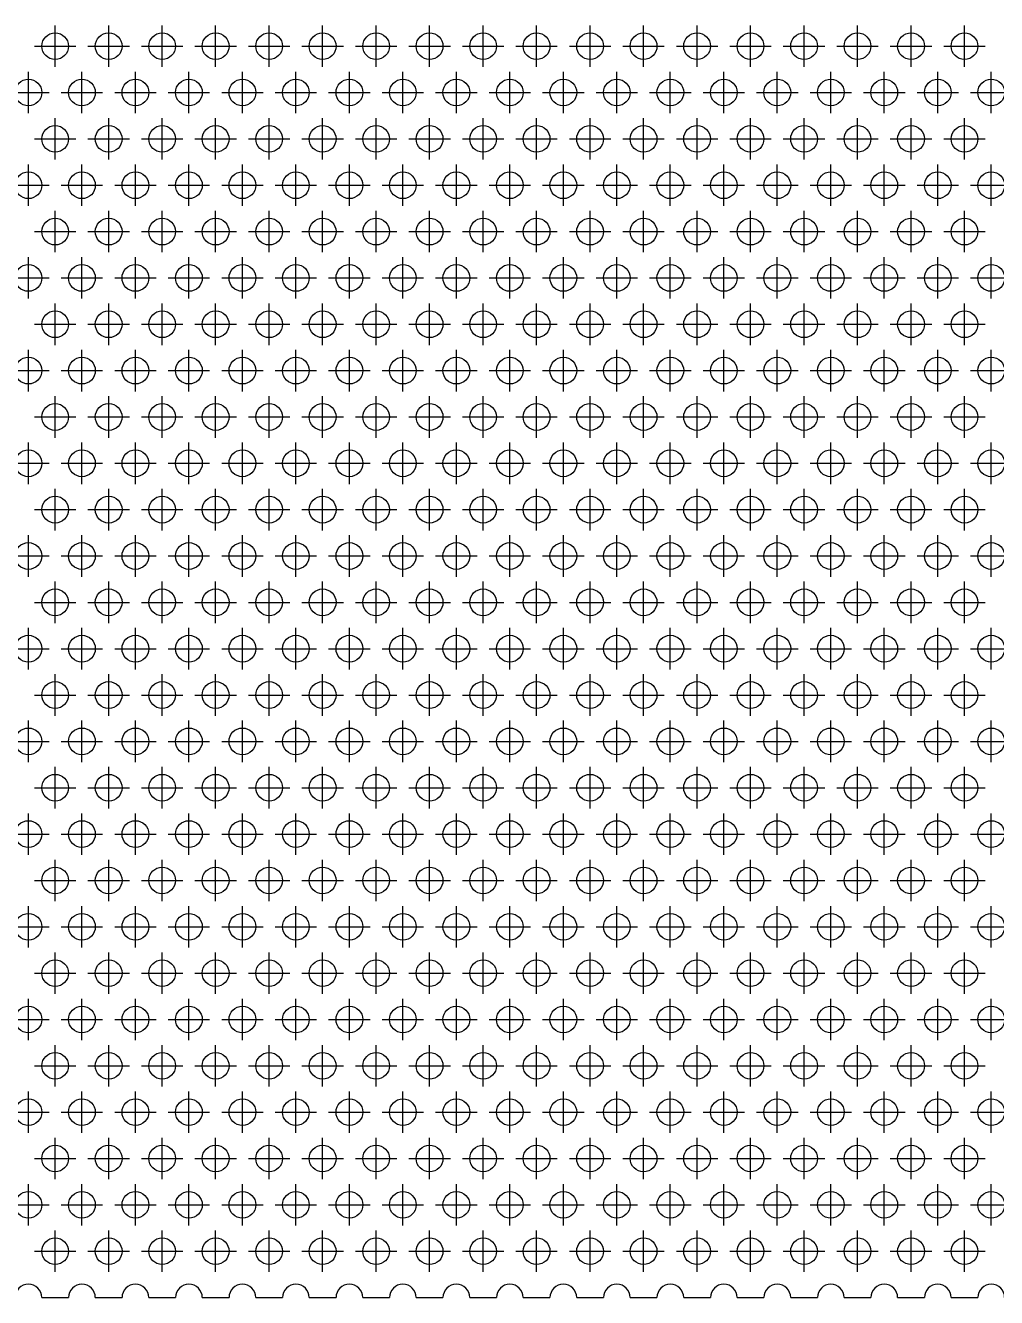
# Model space of a CAD drawing. Extents: x 0 to 161, y -8 to 124.
# Drawn here: x 43.89 to 80.2, y 10 to 57.54 of the extents above; entities that cross this region are included whole.
import ezdxf

# ---------------------------------------------------------------- set-up
doc = ezdxf.new("R2010")
doc.units = 0
doc.header["$LTSCALE"] = 0.5
doc.linetypes.add('CENTER', pattern=[50.8, 31.75, -6.35, 6.35, -6.35])
doc.layers.add('MSM_CENTER', color=1, linetype='CENTER')
doc.layers.add('MSM_CONTINUOUS', color=7, linetype='CONTINUOUS')

msp = doc.modelspace()

# ---------------------------------------------------------------- linework, layer by layer
at = {"layer": 'MSM_CENTER'}
for p, q in [((45, 55.99), (45, 57.54)), ((47, 55.99), (47, 57.54)), ((49, 55.99), (49, 57.54)), ((51, 55.99), (51, 57.54)), ((53, 55.99), (53, 57.54)), ((55, 55.99), (55, 57.54)), ((57, 55.99), (57, 57.54)), ((59, 55.99), (59, 57.54)), ((61, 55.99), (61, 57.54)), ((63, 55.99), (63, 57.54)), ((65, 55.99), (65, 57.54)), ((67, 55.99), (67, 57.54)), ((69, 55.99), (69, 57.54)), ((71, 55.99), (71, 57.54)), ((73, 55.99), (73, 57.54)), ((75, 55.99), (75, 57.54)), ((77, 55.99), (77, 57.54)), ((79, 55.99), (79, 57.54)), ((44.225, 56.765), (45.775, 56.765)), ((46.225, 56.765), (47.775, 56.765)), ((48.225, 56.765), (49.775, 56.765)), ((50.225, 56.765), (51.775, 56.765)), ((52.225, 56.765), (53.775, 56.765)), ((54.225, 56.765), (55.775, 56.765)), ((56.225, 56.765), (57.775, 56.765)), ((58.225, 56.765), (59.775, 56.765)), ((60.225, 56.765), (61.775, 56.765)), ((62.225, 56.765), (63.775, 56.765)), ((64.225, 56.765), (65.775, 56.765)), ((66.225, 56.765), (67.775, 56.765)), ((68.225, 56.765), (69.775, 56.765)), ((70.225, 56.765), (71.775, 56.765)), ((72.225, 56.765), (73.775, 56.765)), ((74.225, 56.765), (75.775, 56.765)), ((76.225, 56.765), (77.775, 56.765)), ((78.225, 56.765), (79.775, 56.765)), ((44, 54.258), (44, 55.808)), ((46, 54.258), (46, 55.808)), ((48, 54.258), (48, 55.808)), ((50, 54.258), (50, 55.808)), ((52, 54.258), (52, 55.808)), ((54, 54.258), (54, 55.808)), ((56, 54.258), (56, 55.808)), ((58, 54.258), (58, 55.808)), ((60, 54.258), (60, 55.808)), ((62, 54.258), (62, 55.808)), ((64, 54.258), (64, 55.808)), ((66, 54.258), (66, 55.808)), ((68, 54.258), (68, 55.808)), ((70, 54.258), (70, 55.808)), ((72, 54.258), (72, 55.808)), ((74, 54.258), (74, 55.808)), ((76, 54.258), (76, 55.808)), ((78, 54.258), (78, 55.808)), ((80, 54.258), (80, 55.808)), ((43.225, 55.033), (44.775, 55.033)), ((45.225, 55.033), (46.775, 55.033)), ((47.225, 55.033), (48.775, 55.033)), ((49.225, 55.033), (50.775, 55.033)), ((51.225, 55.033), (52.775, 55.033)), ((53.225, 55.033), (54.775, 55.033)), ((55.225, 55.033), (56.775, 55.033)), ((57.225, 55.033), (58.775, 55.033)), ((59.225, 55.033), (60.775, 55.033)), ((61.225, 55.033), (62.775, 55.033)), ((63.225, 55.033), (64.775, 55.033)), ((65.225, 55.033), (66.775, 55.033)), ((67.225, 55.033), (68.775, 55.033)), ((69.225, 55.033), (70.775, 55.033)), ((71.225, 55.033), (72.775, 55.033)), ((73.225, 55.033), (74.775, 55.033)), ((75.225, 55.033), (76.775, 55.033)), ((77.225, 55.033), (78.775, 55.033)), ((79.225, 55.033), (80.775, 55.033)), ((45, 52.526), (45, 54.076)), ((47, 52.526), (47, 54.076)), ((49, 52.526), (49, 54.076)), ((51, 52.526), (51, 54.076)), ((53, 52.526), (53, 54.076)), ((55, 52.526), (55, 54.076)), ((57, 52.526), (57, 54.076)), ((59, 52.526), (59, 54.076)), ((61, 52.526), (61, 54.076)), ((63, 52.526), (63, 54.076)), ((65, 52.526), (65, 54.076)), ((67, 52.526), (67, 54.076)), ((69, 52.526), (69, 54.076)), ((71, 52.526), (71, 54.076)), ((73, 52.526), (73, 54.076)), ((75, 52.526), (75, 54.076)), ((77, 52.526), (77, 54.076)), ((79, 52.526), (79, 54.076)), ((44.225, 53.301), (45.775, 53.301)), ((46.225, 53.301), (47.775, 53.301)), ((48.225, 53.301), (49.775, 53.301)), ((50.225, 53.301), (51.775, 53.301)), ((52.225, 53.301), (53.775, 53.301)), ((54.225, 53.301), (55.775, 53.301)), ((56.225, 53.301), (57.775, 53.301)), ((58.225, 53.301), (59.775, 53.301)), ((60.225, 53.301), (61.775, 53.301)), ((62.225, 53.301), (63.775, 53.301)), ((64.225, 53.301), (65.775, 53.301)), ((66.225, 53.301), (67.775, 53.301)), ((68.225, 53.301), (69.775, 53.301)), ((70.225, 53.301), (71.775, 53.301)), ((72.225, 53.301), (73.775, 53.301)), ((74.225, 53.301), (75.775, 53.301)), ((76.225, 53.301), (77.775, 53.301)), ((78.225, 53.301), (79.775, 53.301)), ((44, 50.794), (44, 52.344)), ((46, 50.794), (46, 52.344)), ((48, 50.794), (48, 52.344)), ((50, 50.794), (50, 52.344)), ((52, 50.794), (52, 52.344)), ((54, 50.794), (54, 52.344)), ((56, 50.794), (56, 52.344)), ((58, 50.794), (58, 52.344)), ((60, 50.794), (60, 52.344)), ((62, 50.794), (62, 52.344)), ((64, 50.794), (64, 52.344)), ((66, 50.794), (66, 52.344)), ((68, 50.794), (68, 52.344)), ((70, 50.794), (70, 52.344)), ((72, 50.794), (72, 52.344)), ((74, 50.794), (74, 52.344)), ((76, 50.794), (76, 52.344)), ((78, 50.794), (78, 52.344)), ((80, 50.794), (80, 52.344)), ((43.225, 51.569), (44.775, 51.569)), ((45.225, 51.569), (46.775, 51.569)), ((47.225, 51.569), (48.775, 51.569)), ((49.225, 51.569), (50.775, 51.569)), ((51.225, 51.569), (52.775, 51.569)), ((53.225, 51.569), (54.775, 51.569)), ((55.225, 51.569), (56.775, 51.569)), ((57.225, 51.569), (58.775, 51.569)), ((59.225, 51.569), (60.775, 51.569)), ((61.225, 51.569), (62.775, 51.569)), ((63.225, 51.569), (64.775, 51.569)), ((65.225, 51.569), (66.775, 51.569)), ((67.225, 51.569), (68.775, 51.569)), ((69.225, 51.569), (70.775, 51.569)), ((71.225, 51.569), (72.775, 51.569)), ((73.225, 51.569), (74.775, 51.569)), ((75.225, 51.569), (76.775, 51.569)), ((77.225, 51.569), (78.775, 51.569)), ((79.225, 51.569), (80.775, 51.569)), ((45, 49.062), (45, 50.612)), ((47, 49.062), (47, 50.612)), ((49, 49.062), (49, 50.612)), ((51, 49.062), (51, 50.612)), ((53, 49.062), (53, 50.612)), ((55, 49.062), (55, 50.612)), ((57, 49.062), (57, 50.612)), ((59, 49.062), (59, 50.612)), ((61, 49.062), (61, 50.612)), ((63, 49.062), (63, 50.612)), ((65, 49.062), (65, 50.612)), ((67, 49.062), (67, 50.612)), ((69, 49.062), (69, 50.612)), ((71, 49.062), (71, 50.612)), ((73, 49.062), (73, 50.612)), ((75, 49.062), (75, 50.612)), ((77, 49.062), (77, 50.612)), ((79, 49.062), (79, 50.612)), ((44.225, 49.837), (45.775, 49.837)), ((46.225, 49.837), (47.775, 49.837)), ((48.225, 49.837), (49.775, 49.837)), ((50.225, 49.837), (51.775, 49.837)), ((52.225, 49.837), (53.775, 49.837)), ((54.225, 49.837), (55.775, 49.837)), ((56.225, 49.837), (57.775, 49.837)), ((58.225, 49.837), (59.775, 49.837)), ((60.225, 49.837), (61.775, 49.837)), ((62.225, 49.837), (63.775, 49.837)), ((64.225, 49.837), (65.775, 49.837)), ((66.225, 49.837), (67.775, 49.837)), ((68.225, 49.837), (69.775, 49.837)), ((70.225, 49.837), (71.775, 49.837)), ((72.225, 49.837), (73.775, 49.837)), ((74.225, 49.837), (75.775, 49.837)), ((76.225, 49.837), (77.775, 49.837)), ((78.225, 49.837), (79.775, 49.837)), ((44, 47.33), (44, 48.88)), ((46, 47.33), (46, 48.88)), ((48, 47.33), (48, 48.88)), ((50, 47.33), (50, 48.88)), ((52, 47.33), (52, 48.88)), ((54, 47.33), (54, 48.88)), ((56, 47.33), (56, 48.88)), ((58, 47.33), (58, 48.88)), ((60, 47.33), (60, 48.88)), ((62, 47.33), (62, 48.88)), ((64, 47.33), (64, 48.88)), ((66, 47.33), (66, 48.88)), ((68, 47.33), (68, 48.88)), ((70, 47.33), (70, 48.88)), ((72, 47.33), (72, 48.88)), ((74, 47.33), (74, 48.88)), ((76, 47.33), (76, 48.88)), ((78, 47.33), (78, 48.88)), ((80, 47.33), (80, 48.88)), ((43.225, 48.105), (44.775, 48.105)), ((45.225, 48.105), (46.775, 48.105)), ((47.225, 48.105), (48.775, 48.105)), ((49.225, 48.105), (50.775, 48.105)), ((51.225, 48.105), (52.775, 48.105)), ((53.225, 48.105), (54.775, 48.105)), ((55.225, 48.105), (56.775, 48.105)), ((57.225, 48.105), (58.775, 48.105)), ((59.225, 48.105), (60.775, 48.105)), ((61.225, 48.105), (62.775, 48.105)), ((63.225, 48.105), (64.775, 48.105)), ((65.225, 48.105), (66.775, 48.105)), ((67.225, 48.105), (68.775, 48.105)), ((69.225, 48.105), (70.775, 48.105)), ((71.225, 48.105), (72.775, 48.105)), ((73.225, 48.105), (74.775, 48.105)), ((75.225, 48.105), (76.775, 48.105)), ((77.225, 48.105), (78.775, 48.105)), ((79.225, 48.105), (80.775, 48.105)), ((45, 45.598), (45, 47.148)), ((47, 45.598), (47, 47.148)), ((49, 45.598), (49, 47.148)), ((51, 45.598), (51, 47.148)), ((53, 45.598), (53, 47.148)), ((55, 45.598), (55, 47.148)), ((57, 45.598), (57, 47.148)), ((59, 45.598), (59, 47.148)), ((61, 45.598), (61, 47.148)), ((63, 45.598), (63, 47.148)), ((65, 45.598), (65, 47.148)), ((67, 45.598), (67, 47.148)), ((69, 45.598), (69, 47.148)), ((71, 45.598), (71, 47.148)), ((73, 45.598), (73, 47.148)), ((75, 45.598), (75, 47.148)), ((77, 45.598), (77, 47.148)), ((79, 45.598), (79, 47.148)), ((44.225, 46.373), (45.775, 46.373)), ((46.225, 46.373), (47.775, 46.373)), ((48.225, 46.373), (49.775, 46.373)), ((50.225, 46.373), (51.775, 46.373)), ((52.225, 46.373), (53.775, 46.373)), ((54.225, 46.373), (55.775, 46.373)), ((56.225, 46.373), (57.775, 46.373)), ((58.225, 46.373), (59.775, 46.373)), ((60.225, 46.373), (61.775, 46.373)), ((62.225, 46.373), (63.775, 46.373)), ((64.225, 46.373), (65.775, 46.373)), ((66.225, 46.373), (67.775, 46.373)), ((68.225, 46.373), (69.775, 46.373)), ((70.225, 46.373), (71.775, 46.373)), ((72.225, 46.373), (73.775, 46.373)), ((74.225, 46.373), (75.775, 46.373)), ((76.225, 46.373), (77.775, 46.373)), ((78.225, 46.373), (79.775, 46.373)), ((44, 43.866), (44, 45.416)), ((46, 43.866), (46, 45.416)), ((48, 43.866), (48, 45.416)), ((50, 43.866), (50, 45.416)), ((52, 43.866), (52, 45.416)), ((54, 43.866), (54, 45.416)), ((56, 43.866), (56, 45.416)), ((58, 43.866), (58, 45.416)), ((60, 43.866), (60, 45.416)), ((62, 43.866), (62, 45.416)), ((64, 43.866), (64, 45.416)), ((66, 43.866), (66, 45.416)), ((68, 43.866), (68, 45.416)), ((70, 43.866), (70, 45.416)), ((72, 43.866), (72, 45.416)), ((74, 43.866), (74, 45.416)), ((76, 43.866), (76, 45.416)), ((78, 43.866), (78, 45.416)), ((80, 43.866), (80, 45.416)), ((43.225, 44.641), (44.775, 44.641)), ((45.225, 44.641), (46.775, 44.641)), ((47.225, 44.641), (48.775, 44.641)), ((49.225, 44.641), (50.775, 44.641)), ((51.225, 44.641), (52.775, 44.641)), ((53.225, 44.641), (54.775, 44.641)), ((55.225, 44.641), (56.775, 44.641)), ((57.225, 44.641), (58.775, 44.641)), ((59.225, 44.641), (60.775, 44.641)), ((61.225, 44.641), (62.775, 44.641)), ((63.225, 44.641), (64.775, 44.641)), ((65.225, 44.641), (66.775, 44.641)), ((67.225, 44.641), (68.775, 44.641)), ((69.225, 44.641), (70.775, 44.641)), ((71.225, 44.641), (72.775, 44.641)), ((73.225, 44.641), (74.775, 44.641)), ((75.225, 44.641), (76.775, 44.641)), ((77.225, 44.641), (78.775, 44.641)), ((79.225, 44.641), (80.775, 44.641)), ((45, 42.134), (45, 43.684)), ((47, 42.134), (47, 43.684)), ((49, 42.134), (49, 43.684)), ((51, 42.134), (51, 43.684)), ((53, 42.134), (53, 43.684)), ((55, 42.134), (55, 43.684)), ((57, 42.134), (57, 43.684)), ((59, 42.134), (59, 43.684)), ((61, 42.134), (61, 43.684)), ((63, 42.134), (63, 43.684)), ((65, 42.134), (65, 43.684)), ((67, 42.134), (67, 43.684)), ((69, 42.134), (69, 43.684)), ((71, 42.134), (71, 43.684)), ((73, 42.134), (73, 43.684)), ((75, 42.134), (75, 43.684)), ((77, 42.134), (77, 43.684)), ((79, 42.134), (79, 43.684)), ((44.225, 42.909), (45.775, 42.909)), ((46.225, 42.909), (47.775, 42.909)), ((48.225, 42.909), (49.775, 42.909)), ((50.225, 42.909), (51.775, 42.909)), ((52.225, 42.909), (53.775, 42.909)), ((54.225, 42.909), (55.775, 42.909)), ((56.225, 42.909), (57.775, 42.909)), ((58.225, 42.909), (59.775, 42.909)), ((60.225, 42.909), (61.775, 42.909)), ((62.225, 42.909), (63.775, 42.909)), ((64.225, 42.909), (65.775, 42.909)), ((66.225, 42.909), (67.775, 42.909)), ((68.225, 42.909), (69.775, 42.909)), ((70.225, 42.909), (71.775, 42.909)), ((72.225, 42.909), (73.775, 42.909)), ((74.225, 42.909), (75.775, 42.909)), ((76.225, 42.909), (77.775, 42.909)), ((78.225, 42.909), (79.775, 42.909)), ((44, 40.402), (44, 41.952)), ((46, 40.402), (46, 41.952)), ((48, 40.402), (48, 41.952)), ((50, 40.402), (50, 41.952)), ((52, 40.402), (52, 41.952)), ((54, 40.402), (54, 41.952)), ((56, 40.402), (56, 41.952)), ((58, 40.402), (58, 41.952)), ((60, 40.402), (60, 41.952)), ((62, 40.402), (62, 41.952)), ((64, 40.402), (64, 41.952)), ((66, 40.402), (66, 41.952)), ((68, 40.402), (68, 41.952)), ((70, 40.402), (70, 41.952)), ((72, 40.402), (72, 41.952)), ((74, 40.402), (74, 41.952)), ((76, 40.402), (76, 41.952)), ((78, 40.402), (78, 41.952)), ((80, 40.402), (80, 41.952)), ((43.225, 41.177), (44.775, 41.177)), ((45.225, 41.177), (46.775, 41.177)), ((47.225, 41.177), (48.775, 41.177)), ((49.225, 41.177), (50.775, 41.177)), ((51.225, 41.177), (52.775, 41.177)), ((53.225, 41.177), (54.775, 41.177)), ((55.225, 41.177), (56.775, 41.177)), ((57.225, 41.177), (58.775, 41.177)), ((59.225, 41.177), (60.775, 41.177)), ((61.225, 41.177), (62.775, 41.177)), ((63.225, 41.177), (64.775, 41.177)), ((65.225, 41.177), (66.775, 41.177)), ((67.225, 41.177), (68.775, 41.177)), ((69.225, 41.177), (70.775, 41.177)), ((71.225, 41.177), (72.775, 41.177)), ((73.225, 41.177), (74.775, 41.177)), ((75.225, 41.177), (76.775, 41.177)), ((77.225, 41.177), (78.775, 41.177)), ((79.225, 41.177), (80.775, 41.177)), ((45, 38.67), (45, 40.22)), ((47, 38.67), (47, 40.22)), ((49, 38.67), (49, 40.22)), ((51, 38.67), (51, 40.22)), ((53, 38.67), (53, 40.22)), ((55, 38.67), (55, 40.22)), ((57, 38.67), (57, 40.22)), ((59, 38.67), (59, 40.22)), ((61, 38.67), (61, 40.22)), ((63, 38.67), (63, 40.22)), ((65, 38.67), (65, 40.22)), ((67, 38.67), (67, 40.22)), ((69, 38.67), (69, 40.22)), ((71, 38.67), (71, 40.22)), ((73, 38.67), (73, 40.22)), ((75, 38.67), (75, 40.22)), ((77, 38.67), (77, 40.22)), ((79, 38.67), (79, 40.22)), ((44.225, 39.445), (45.775, 39.445)), ((46.225, 39.445), (47.775, 39.445)), ((48.225, 39.445), (49.775, 39.445)), ((50.225, 39.445), (51.775, 39.445)), ((52.225, 39.445), (53.775, 39.445)), ((54.225, 39.445), (55.775, 39.445)), ((56.225, 39.445), (57.775, 39.445)), ((58.225, 39.445), (59.775, 39.445)), ((60.225, 39.445), (61.775, 39.445)), ((62.225, 39.445), (63.775, 39.445)), ((64.225, 39.445), (65.775, 39.445)), ((66.225, 39.445), (67.775, 39.445)), ((68.225, 39.445), (69.775, 39.445)), ((70.225, 39.445), (71.775, 39.445)), ((72.225, 39.445), (73.775, 39.445)), ((74.225, 39.445), (75.775, 39.445)), ((76.225, 39.445), (77.775, 39.445)), ((78.225, 39.445), (79.775, 39.445)), ((44, 36.938), (44, 38.488)), ((46, 36.938), (46, 38.488)), ((48, 36.938), (48, 38.488)), ((50, 36.938), (50, 38.488)), ((52, 36.938), (52, 38.488)), ((54, 36.938), (54, 38.488)), ((56, 36.938), (56, 38.488)), ((58, 36.938), (58, 38.488)), ((60, 36.938), (60, 38.488)), ((62, 36.938), (62, 38.488)), ((64, 36.938), (64, 38.488)), ((66, 36.938), (66, 38.488)), ((68, 36.938), (68, 38.488)), ((70, 36.938), (70, 38.488)), ((72, 36.938), (72, 38.488)), ((74, 36.938), (74, 38.488)), ((76, 36.938), (76, 38.488)), ((78, 36.938), (78, 38.488)), ((80, 36.938), (80, 38.488)), ((43.225, 37.713), (44.775, 37.713)), ((45.225, 37.713), (46.775, 37.713)), ((47.225, 37.713), (48.775, 37.713)), ((49.225, 37.713), (50.775, 37.713)), ((51.225, 37.713), (52.775, 37.713)), ((53.225, 37.713), (54.775, 37.713)), ((55.225, 37.713), (56.775, 37.713)), ((57.225, 37.713), (58.775, 37.713)), ((59.225, 37.713), (60.775, 37.713)), ((61.225, 37.713), (62.775, 37.713)), ((63.225, 37.713), (64.775, 37.713)), ((65.225, 37.713), (66.775, 37.713)), ((67.225, 37.713), (68.775, 37.713)), ((69.225, 37.713), (70.775, 37.713)), ((71.225, 37.713), (72.775, 37.713)), ((73.225, 37.713), (74.775, 37.713)), ((75.225, 37.713), (76.775, 37.713)), ((77.225, 37.713), (78.775, 37.713)), ((79.225, 37.713), (80.775, 37.713)), ((45, 35.206), (45, 36.756)), ((47, 35.206), (47, 36.756)), ((49, 35.206), (49, 36.756)), ((51, 35.206), (51, 36.756)), ((53, 35.206), (53, 36.756)), ((55, 35.206), (55, 36.756)), ((57, 35.206), (57, 36.756)), ((59, 35.206), (59, 36.756)), ((61, 35.206), (61, 36.756)), ((63, 35.206), (63, 36.756)), ((65, 35.206), (65, 36.756)), ((67, 35.206), (67, 36.756)), ((69, 35.206), (69, 36.756)), ((71, 35.206), (71, 36.756)), ((73, 35.206), (73, 36.756)), ((75, 35.206), (75, 36.756)), ((77, 35.206), (77, 36.756)), ((79, 35.206), (79, 36.756)), ((44.225, 35.981), (45.775, 35.981)), ((46.225, 35.981), (47.775, 35.981)), ((48.225, 35.981), (49.775, 35.981)), ((50.225, 35.981), (51.775, 35.981)), ((52.225, 35.981), (53.775, 35.981)), ((54.225, 35.981), (55.775, 35.981)), ((56.225, 35.981), (57.775, 35.981)), ((58.225, 35.981), (59.775, 35.981)), ((60.225, 35.981), (61.775, 35.981)), ((62.225, 35.981), (63.775, 35.981)), ((64.225, 35.981), (65.775, 35.981)), ((66.225, 35.981), (67.775, 35.981)), ((68.225, 35.981), (69.775, 35.981)), ((70.225, 35.981), (71.775, 35.981)), ((72.225, 35.981), (73.775, 35.981)), ((74.225, 35.981), (75.775, 35.981)), ((76.225, 35.981), (77.775, 35.981)), ((78.225, 35.981), (79.775, 35.981)), ((44, 33.474), (44, 35.024)), ((46, 33.474), (46, 35.024)), ((48, 33.474), (48, 35.024)), ((50, 33.474), (50, 35.024)), ((52, 33.474), (52, 35.024)), ((54, 33.474), (54, 35.024)), ((56, 33.474), (56, 35.024)), ((58, 33.474), (58, 35.024)), ((60, 33.474), (60, 35.024)), ((62, 33.474), (62, 35.024)), ((64, 33.474), (64, 35.024)), ((66, 33.474), (66, 35.024)), ((68, 33.474), (68, 35.024)), ((70, 33.474), (70, 35.024)), ((72, 33.474), (72, 35.024)), ((74, 33.474), (74, 35.024)), ((76, 33.474), (76, 35.024)), ((78, 33.474), (78, 35.024)), ((80, 33.474), (80, 35.024)), ((43.225, 34.249), (44.775, 34.249)), ((45.225, 34.249), (46.775, 34.249)), ((47.225, 34.249), (48.775, 34.249)), ((49.225, 34.249), (50.775, 34.249)), ((51.225, 34.249), (52.775, 34.249)), ((53.225, 34.249), (54.775, 34.249)), ((55.225, 34.249), (56.775, 34.249)), ((57.225, 34.249), (58.775, 34.249)), ((59.225, 34.249), (60.775, 34.249)), ((61.225, 34.249), (62.775, 34.249)), ((63.225, 34.249), (64.775, 34.249)), ((65.225, 34.249), (66.775, 34.249)), ((67.225, 34.249), (68.775, 34.249)), ((69.225, 34.249), (70.775, 34.249)), ((71.225, 34.249), (72.775, 34.249)), ((73.225, 34.249), (74.775, 34.249)), ((75.225, 34.249), (76.775, 34.249)), ((77.225, 34.249), (78.775, 34.249)), ((79.225, 34.249), (80.775, 34.249)), ((45, 31.742), (45, 33.292)), ((47, 31.742), (47, 33.292)), ((49, 31.742), (49, 33.292)), ((51, 31.742), (51, 33.292)), ((53, 31.742), (53, 33.292)), ((55, 31.742), (55, 33.292)), ((57, 31.742), (57, 33.292)), ((59, 31.742), (59, 33.292)), ((61, 31.742), (61, 33.292)), ((63, 31.742), (63, 33.292)), ((65, 31.742), (65, 33.292)), ((67, 31.742), (67, 33.292)), ((69, 31.742), (69, 33.292)), ((71, 31.742), (71, 33.292)), ((73, 31.742), (73, 33.292)), ((75, 31.742), (75, 33.292)), ((77, 31.742), (77, 33.292)), ((79, 31.742), (79, 33.292)), ((44.225, 32.517), (45.775, 32.517)), ((46.225, 32.517), (47.775, 32.517)), ((48.225, 32.517), (49.775, 32.517)), ((50.225, 32.517), (51.775, 32.517)), ((52.225, 32.517), (53.775, 32.517)), ((54.225, 32.517), (55.775, 32.517)), ((56.225, 32.517), (57.775, 32.517)), ((58.225, 32.517), (59.775, 32.517)), ((60.225, 32.517), (61.775, 32.517)), ((62.225, 32.517), (63.775, 32.517)), ((64.225, 32.517), (65.775, 32.517)), ((66.225, 32.517), (67.775, 32.517)), ((68.225, 32.517), (69.775, 32.517)), ((70.225, 32.517), (71.775, 32.517)), ((72.225, 32.517), (73.775, 32.517)), ((74.225, 32.517), (75.775, 32.517)), ((76.225, 32.517), (77.775, 32.517)), ((78.225, 32.517), (79.775, 32.517)), ((44, 30.01), (44, 31.56)), ((46, 30.01), (46, 31.56)), ((48, 30.01), (48, 31.56)), ((50, 30.01), (50, 31.56)), ((52, 30.01), (52, 31.56)), ((54, 30.01), (54, 31.56)), ((56, 30.01), (56, 31.56)), ((58, 30.01), (58, 31.56)), ((60, 30.01), (60, 31.56)), ((62, 30.01), (62, 31.56)), ((64, 30.01), (64, 31.56)), ((66, 30.01), (66, 31.56)), ((68, 30.01), (68, 31.56)), ((70, 30.01), (70, 31.56)), ((72, 30.01), (72, 31.56)), ((74, 30.01), (74, 31.56)), ((76, 30.01), (76, 31.56)), ((78, 30.01), (78, 31.56)), ((80, 30.01), (80, 31.56)), ((43.225, 30.785), (44.775, 30.785)), ((45.225, 30.785), (46.775, 30.785)), ((47.225, 30.785), (48.775, 30.785)), ((49.225, 30.785), (50.775, 30.785)), ((51.225, 30.785), (52.775, 30.785)), ((53.225, 30.785), (54.775, 30.785)), ((55.225, 30.785), (56.775, 30.785)), ((57.225, 30.785), (58.775, 30.785)), ((59.225, 30.785), (60.775, 30.785)), ((61.225, 30.785), (62.775, 30.785)), ((63.225, 30.785), (64.775, 30.785)), ((65.225, 30.785), (66.775, 30.785)), ((67.225, 30.785), (68.775, 30.785)), ((69.225, 30.785), (70.775, 30.785)), ((71.225, 30.785), (72.775, 30.785)), ((73.225, 30.785), (74.775, 30.785)), ((75.225, 30.785), (76.775, 30.785)), ((77.225, 30.785), (78.775, 30.785)), ((79.225, 30.785), (80.775, 30.785)), ((45, 28.278), (45, 29.828)), ((47, 28.278), (47, 29.828)), ((49, 28.278), (49, 29.828)), ((51, 28.278), (51, 29.828)), ((53, 28.278), (53, 29.828)), ((55, 28.278), (55, 29.828)), ((57, 28.278), (57, 29.828)), ((59, 28.278), (59, 29.828)), ((61, 28.278), (61, 29.828)), ((63, 28.278), (63, 29.828)), ((65, 28.278), (65, 29.828)), ((67, 28.278), (67, 29.828)), ((69, 28.278), (69, 29.828)), ((71, 28.278), (71, 29.828)), ((73, 28.278), (73, 29.828)), ((75, 28.278), (75, 29.828)), ((77, 28.278), (77, 29.828)), ((79, 28.278), (79, 29.828)), ((44.225, 29.053), (45.775, 29.053)), ((46.225, 29.053), (47.775, 29.053)), ((48.225, 29.053), (49.775, 29.053)), ((50.225, 29.053), (51.775, 29.053)), ((52.225, 29.053), (53.775, 29.053)), ((54.225, 29.053), (55.775, 29.053)), ((56.225, 29.053), (57.775, 29.053)), ((58.225, 29.053), (59.775, 29.053)), ((60.225, 29.053), (61.775, 29.053)), ((62.225, 29.053), (63.775, 29.053)), ((64.225, 29.053), (65.775, 29.053)), ((66.225, 29.053), (67.775, 29.053)), ((68.225, 29.053), (69.775, 29.053)), ((70.225, 29.053), (71.775, 29.053)), ((72.225, 29.053), (73.775, 29.053)), ((74.225, 29.053), (75.775, 29.053)), ((76.225, 29.053), (77.775, 29.053)), ((78.225, 29.053), (79.775, 29.053)), ((44, 26.546), (44, 28.096)), ((46, 26.546), (46, 28.096)), ((48, 26.546), (48, 28.096)), ((50, 26.546), (50, 28.096)), ((52, 26.546), (52, 28.096)), ((54, 26.546), (54, 28.096)), ((56, 26.546), (56, 28.096)), ((58, 26.546), (58, 28.096)), ((60, 26.546), (60, 28.096)), ((62, 26.546), (62, 28.096)), ((64, 26.546), (64, 28.096)), ((66, 26.546), (66, 28.096)), ((68, 26.546), (68, 28.096)), ((70, 26.546), (70, 28.096)), ((72, 26.546), (72, 28.096)), ((74, 26.546), (74, 28.096)), ((76, 26.546), (76, 28.096)), ((78, 26.546), (78, 28.096)), ((80, 26.546), (80, 28.096)), ((43.225, 27.321), (44.775, 27.321)), ((45.225, 27.321), (46.775, 27.321)), ((47.225, 27.321), (48.775, 27.321)), ((49.225, 27.321), (50.775, 27.321)), ((51.225, 27.321), (52.775, 27.321)), ((53.225, 27.321), (54.775, 27.321)), ((55.225, 27.321), (56.775, 27.321)), ((57.225, 27.321), (58.775, 27.321)), ((59.225, 27.321), (60.775, 27.321)), ((61.225, 27.321), (62.775, 27.321)), ((63.225, 27.321), (64.775, 27.321)), ((65.225, 27.321), (66.775, 27.321)), ((67.225, 27.321), (68.775, 27.321)), ((69.225, 27.321), (70.775, 27.321)), ((71.225, 27.321), (72.775, 27.321)), ((73.225, 27.321), (74.775, 27.321)), ((75.225, 27.321), (76.775, 27.321)), ((77.225, 27.321), (78.775, 27.321)), ((79.225, 27.321), (80.775, 27.321)), ((45, 24.813), (45, 26.363)), ((47, 24.813), (47, 26.363)), ((49, 24.813), (49, 26.363)), ((51, 24.813), (51, 26.363)), ((53, 24.813), (53, 26.363)), ((55, 24.813), (55, 26.363)), ((57, 24.813), (57, 26.363)), ((59, 24.813), (59, 26.363)), ((61, 24.813), (61, 26.363)), ((63, 24.813), (63, 26.363)), ((65, 24.813), (65, 26.363)), ((67, 24.813), (67, 26.363)), ((69, 24.813), (69, 26.363)), ((71, 24.813), (71, 26.363)), ((73, 24.813), (73, 26.363)), ((75, 24.813), (75, 26.363)), ((77, 24.813), (77, 26.363)), ((79, 24.813), (79, 26.363)), ((44.225, 25.588), (45.775, 25.588)), ((46.225, 25.588), (47.775, 25.588)), ((48.225, 25.588), (49.775, 25.588)), ((50.225, 25.588), (51.775, 25.588)), ((52.225, 25.588), (53.775, 25.588)), ((54.225, 25.588), (55.775, 25.588)), ((56.225, 25.588), (57.775, 25.588)), ((58.225, 25.588), (59.775, 25.588)), ((60.225, 25.588), (61.775, 25.588)), ((62.225, 25.588), (63.775, 25.588)), ((64.225, 25.588), (65.775, 25.588)), ((66.225, 25.588), (67.775, 25.588)), ((68.225, 25.588), (69.775, 25.588)), ((70.225, 25.588), (71.775, 25.588)), ((72.225, 25.588), (73.775, 25.588)), ((74.225, 25.588), (75.775, 25.588)), ((76.225, 25.588), (77.775, 25.588)), ((78.225, 25.588), (79.775, 25.588)), ((44, 23.081), (44, 24.631)), ((46, 23.081), (46, 24.631)), ((48, 23.081), (48, 24.631)), ((50, 23.081), (50, 24.631)), ((52, 23.081), (52, 24.631)), ((54, 23.081), (54, 24.631)), ((56, 23.081), (56, 24.631)), ((58, 23.081), (58, 24.631)), ((60, 23.081), (60, 24.631)), ((62, 23.081), (62, 24.631)), ((64, 23.081), (64, 24.631)), ((66, 23.081), (66, 24.631)), ((68, 23.081), (68, 24.631)), ((70, 23.081), (70, 24.631)), ((72, 23.081), (72, 24.631)), ((74, 23.081), (74, 24.631)), ((76, 23.081), (76, 24.631)), ((78, 23.081), (78, 24.631)), ((80, 23.081), (80, 24.631)), ((43.225, 23.856), (44.775, 23.856)), ((45.225, 23.856), (46.775, 23.856)), ((47.225, 23.856), (48.775, 23.856)), ((49.225, 23.856), (50.775, 23.856)), ((51.225, 23.856), (52.775, 23.856)), ((53.225, 23.856), (54.775, 23.856)), ((55.225, 23.856), (56.775, 23.856)), ((57.225, 23.856), (58.775, 23.856)), ((59.225, 23.856), (60.775, 23.856)), ((61.225, 23.856), (62.775, 23.856)), ((63.225, 23.856), (64.775, 23.856)), ((65.225, 23.856), (66.775, 23.856)), ((67.225, 23.856), (68.775, 23.856)), ((69.225, 23.856), (70.775, 23.856)), ((71.225, 23.856), (72.775, 23.856)), ((73.225, 23.856), (74.775, 23.856)), ((75.225, 23.856), (76.775, 23.856)), ((77.225, 23.856), (78.775, 23.856)), ((79.225, 23.856), (80.775, 23.856)), ((45, 21.349), (45, 22.899)), ((47, 21.349), (47, 22.899)), ((49, 21.349), (49, 22.899)), ((51, 21.349), (51, 22.899)), ((53, 21.349), (53, 22.899)), ((55, 21.349), (55, 22.899)), ((57, 21.349), (57, 22.899)), ((59, 21.349), (59, 22.899)), ((61, 21.349), (61, 22.899)), ((63, 21.349), (63, 22.899)), ((65, 21.349), (65, 22.899)), ((67, 21.349), (67, 22.899)), ((69, 21.349), (69, 22.899)), ((71, 21.349), (71, 22.899)), ((73, 21.349), (73, 22.899)), ((75, 21.349), (75, 22.899)), ((77, 21.349), (77, 22.899)), ((79, 21.349), (79, 22.899)), ((44.225, 22.124), (45.775, 22.124)), ((46.225, 22.124), (47.775, 22.124)), ((48.225, 22.124), (49.775, 22.124)), ((50.225, 22.124), (51.775, 22.124)), ((52.225, 22.124), (53.775, 22.124)), ((54.225, 22.124), (55.775, 22.124)), ((56.225, 22.124), (57.775, 22.124)), ((58.225, 22.124), (59.775, 22.124)), ((60.225, 22.124), (61.775, 22.124)), ((62.225, 22.124), (63.775, 22.124)), ((64.225, 22.124), (65.775, 22.124)), ((66.225, 22.124), (67.775, 22.124)), ((68.225, 22.124), (69.775, 22.124)), ((70.225, 22.124), (71.775, 22.124)), ((72.225, 22.124), (73.775, 22.124)), ((74.225, 22.124), (75.775, 22.124)), ((76.225, 22.124), (77.775, 22.124)), ((78.225, 22.124), (79.775, 22.124)), ((44, 19.617), (44, 21.167)), ((46, 19.617), (46, 21.167)), ((48, 19.617), (48, 21.167)), ((50, 19.617), (50, 21.167)), ((52, 19.617), (52, 21.167)), ((54, 19.617), (54, 21.167)), ((56, 19.617), (56, 21.167)), ((58, 19.617), (58, 21.167)), ((60, 19.617), (60, 21.167)), ((62, 19.617), (62, 21.167)), ((64, 19.617), (64, 21.167)), ((66, 19.617), (66, 21.167)), ((68, 19.617), (68, 21.167)), ((70, 19.617), (70, 21.167)), ((72, 19.617), (72, 21.167)), ((74, 19.617), (74, 21.167)), ((76, 19.617), (76, 21.167)), ((78, 19.617), (78, 21.167)), ((80, 19.617), (80, 21.167)), ((43.225, 20.392), (44.775, 20.392)), ((45.225, 20.392), (46.775, 20.392)), ((47.225, 20.392), (48.775, 20.392)), ((49.225, 20.392), (50.775, 20.392)), ((51.225, 20.392), (52.775, 20.392)), ((53.225, 20.392), (54.775, 20.392)), ((55.225, 20.392), (56.775, 20.392)), ((57.225, 20.392), (58.775, 20.392)), ((59.225, 20.392), (60.775, 20.392)), ((61.225, 20.392), (62.775, 20.392)), ((63.225, 20.392), (64.775, 20.392)), ((65.225, 20.392), (66.775, 20.392)), ((67.225, 20.392), (68.775, 20.392)), ((69.225, 20.392), (70.775, 20.392)), ((71.225, 20.392), (72.775, 20.392)), ((73.225, 20.392), (74.775, 20.392)), ((75.225, 20.392), (76.775, 20.392)), ((77.225, 20.392), (78.775, 20.392)), ((79.225, 20.392), (80.775, 20.392)), ((45, 17.885), (45, 19.435)), ((47, 17.885), (47, 19.435)), ((49, 17.885), (49, 19.435)), ((51, 17.885), (51, 19.435)), ((53, 17.885), (53, 19.435)), ((55, 17.885), (55, 19.435)), ((57, 17.885), (57, 19.435)), ((59, 17.885), (59, 19.435)), ((61, 17.885), (61, 19.435)), ((63, 17.885), (63, 19.435)), ((65, 17.885), (65, 19.435)), ((67, 17.885), (67, 19.435)), ((69, 17.885), (69, 19.435)), ((71, 17.885), (71, 19.435)), ((73, 17.885), (73, 19.435)), ((75, 17.885), (75, 19.435)), ((77, 17.885), (77, 19.435)), ((79, 17.885), (79, 19.435)), ((44.225, 18.66), (45.775, 18.66)), ((46.225, 18.66), (47.775, 18.66)), ((48.225, 18.66), (49.775, 18.66)), ((50.225, 18.66), (51.775, 18.66)), ((52.225, 18.66), (53.775, 18.66)), ((54.225, 18.66), (55.775, 18.66)), ((56.225, 18.66), (57.775, 18.66)), ((58.225, 18.66), (59.775, 18.66)), ((60.225, 18.66), (61.775, 18.66)), ((62.225, 18.66), (63.775, 18.66)), ((64.225, 18.66), (65.775, 18.66)), ((66.225, 18.66), (67.775, 18.66)), ((68.225, 18.66), (69.775, 18.66)), ((70.225, 18.66), (71.775, 18.66)), ((72.225, 18.66), (73.775, 18.66)), ((74.225, 18.66), (75.775, 18.66)), ((76.225, 18.66), (77.775, 18.66)), ((78.225, 18.66), (79.775, 18.66)), ((44, 16.153), (44, 17.703)), ((46, 16.153), (46, 17.703)), ((48, 16.153), (48, 17.703)), ((50, 16.153), (50, 17.703)), ((52, 16.153), (52, 17.703)), ((54, 16.153), (54, 17.703)), ((56, 16.153), (56, 17.703)), ((58, 16.153), (58, 17.703)), ((60, 16.153), (60, 17.703)), ((62, 16.153), (62, 17.703)), ((64, 16.153), (64, 17.703)), ((66, 16.153), (66, 17.703)), ((68, 16.153), (68, 17.703)), ((70, 16.153), (70, 17.703)), ((72, 16.153), (72, 17.703)), ((74, 16.153), (74, 17.703)), ((76, 16.153), (76, 17.703)), ((78, 16.153), (78, 17.703)), ((80, 16.153), (80, 17.703)), ((43.225, 16.928), (44.775, 16.928)), ((45.225, 16.928), (46.775, 16.928)), ((47.225, 16.928), (48.775, 16.928)), ((49.225, 16.928), (50.775, 16.928)), ((51.225, 16.928), (52.775, 16.928)), ((53.225, 16.928), (54.775, 16.928)), ((55.225, 16.928), (56.775, 16.928)), ((57.225, 16.928), (58.775, 16.928)), ((59.225, 16.928), (60.775, 16.928)), ((61.225, 16.928), (62.775, 16.928)), ((63.225, 16.928), (64.775, 16.928)), ((65.225, 16.928), (66.775, 16.928)), ((67.225, 16.928), (68.775, 16.928)), ((69.225, 16.928), (70.775, 16.928)), ((71.225, 16.928), (72.775, 16.928)), ((73.225, 16.928), (74.775, 16.928)), ((75.225, 16.928), (76.775, 16.928)), ((77.225, 16.928), (78.775, 16.928)), ((79.225, 16.928), (80.775, 16.928)), ((45, 14.421), (45, 15.971)), ((47, 14.421), (47, 15.971)), ((49, 14.421), (49, 15.971)), ((51, 14.421), (51, 15.971)), ((53, 14.421), (53, 15.971)), ((55, 14.421), (55, 15.971)), ((57, 14.421), (57, 15.971)), ((59, 14.421), (59, 15.971)), ((61, 14.421), (61, 15.971)), ((63, 14.421), (63, 15.971)), ((65, 14.421), (65, 15.971)), ((67, 14.421), (67, 15.971)), ((69, 14.421), (69, 15.971)), ((71, 14.421), (71, 15.971)), ((73, 14.421), (73, 15.971)), ((75, 14.421), (75, 15.971)), ((77, 14.421), (77, 15.971)), ((79, 14.421), (79, 15.971)), ((44.225, 15.196), (45.775, 15.196)), ((46.225, 15.196), (47.775, 15.196)), ((48.225, 15.196), (49.775, 15.196)), ((50.225, 15.196), (51.775, 15.196)), ((52.225, 15.196), (53.775, 15.196)), ((54.225, 15.196), (55.775, 15.196)), ((56.225, 15.196), (57.775, 15.196)), ((58.225, 15.196), (59.775, 15.196)), ((60.225, 15.196), (61.775, 15.196)), ((62.225, 15.196), (63.775, 15.196)), ((64.225, 15.196), (65.775, 15.196)), ((66.225, 15.196), (67.775, 15.196)), ((68.225, 15.196), (69.775, 15.196)), ((70.225, 15.196), (71.775, 15.196)), ((72.225, 15.196), (73.775, 15.196)), ((74.225, 15.196), (75.775, 15.196)), ((76.225, 15.196), (77.775, 15.196)), ((78.225, 15.196), (79.775, 15.196)), ((44, 12.689), (44, 14.239)), ((46, 12.689), (46, 14.239)), ((48, 12.689), (48, 14.239)), ((50, 12.689), (50, 14.239)), ((52, 12.689), (52, 14.239)), ((54, 12.689), (54, 14.239)), ((56, 12.689), (56, 14.239)), ((58, 12.689), (58, 14.239)), ((60, 12.689), (60, 14.239)), ((62, 12.689), (62, 14.239)), ((64, 12.689), (64, 14.239)), ((66, 12.689), (66, 14.239)), ((68, 12.689), (68, 14.239)), ((70, 12.689), (70, 14.239)), ((72, 12.689), (72, 14.239)), ((74, 12.689), (74, 14.239)), ((76, 12.689), (76, 14.239)), ((78, 12.689), (78, 14.239)), ((80, 12.689), (80, 14.239)), ((43.225, 13.464), (44.775, 13.464)), ((45.225, 13.464), (46.775, 13.464)), ((47.225, 13.464), (48.775, 13.464)), ((49.225, 13.464), (50.775, 13.464)), ((51.225, 13.464), (52.775, 13.464)), ((53.225, 13.464), (54.775, 13.464)), ((55.225, 13.464), (56.775, 13.464)), ((57.225, 13.464), (58.775, 13.464)), ((59.225, 13.464), (60.775, 13.464)), ((61.225, 13.464), (62.775, 13.464)), ((63.225, 13.464), (64.775, 13.464)), ((65.225, 13.464), (66.775, 13.464)), ((67.225, 13.464), (68.775, 13.464)), ((69.225, 13.464), (70.775, 13.464)), ((71.225, 13.464), (72.775, 13.464)), ((73.225, 13.464), (74.775, 13.464)), ((75.225, 13.464), (76.775, 13.464)), ((77.225, 13.464), (78.775, 13.464)), ((79.225, 13.464), (80.775, 13.464)), ((45, 10.957), (45, 12.507)), ((47, 10.957), (47, 12.507)), ((49, 10.957), (49, 12.507)), ((51, 10.957), (51, 12.507)), ((53, 10.957), (53, 12.507)), ((55, 10.957), (55, 12.507)), ((57, 10.957), (57, 12.507)), ((59, 10.957), (59, 12.507)), ((61, 10.957), (61, 12.507)), ((63, 10.957), (63, 12.507)), ((65, 10.957), (65, 12.507)), ((67, 10.957), (67, 12.507)), ((69, 10.957), (69, 12.507)), ((71, 10.957), (71, 12.507)), ((73, 10.957), (73, 12.507)), ((75, 10.957), (75, 12.507)), ((77, 10.957), (77, 12.507)), ((79, 10.957), (79, 12.507)), ((44.225, 11.732), (45.775, 11.732)), ((46.225, 11.732), (47.775, 11.732)), ((48.225, 11.732), (49.775, 11.732)), ((50.225, 11.732), (51.775, 11.732)), ((52.225, 11.732), (53.775, 11.732)), ((54.225, 11.732), (55.775, 11.732)), ((56.225, 11.732), (57.775, 11.732)), ((58.225, 11.732), (59.775, 11.732)), ((60.225, 11.732), (61.775, 11.732)), ((62.225, 11.732), (63.775, 11.732)), ((64.225, 11.732), (65.775, 11.732)), ((66.225, 11.732), (67.775, 11.732)), ((68.225, 11.732), (69.775, 11.732)), ((70.225, 11.732), (71.775, 11.732)), ((72.225, 11.732), (73.775, 11.732)), ((74.225, 11.732), (75.775, 11.732)), ((76.225, 11.732), (77.775, 11.732)), ((78.225, 11.732), (79.775, 11.732))]:
    msp.add_line(p, q, dxfattribs=at)
at = {"layer": 'MSM_CONTINUOUS'}
for p, q in [((44.5, 10), (45.5, 10)), ((46.5, 10), (47.5, 10)), ((48.5, 10), (49.5, 10)), ((50.5, 10), (51.5, 10)), ((52.5, 10), (53.5, 10)), ((54.5, 10), (55.5, 10)), ((56.5, 10), (57.5, 10)), ((58.5, 10), (59.5, 10)), ((60.5, 10), (61.5, 10)), ((62.5, 10), (63.5, 10)), ((64.5, 10), (65.5, 10)), ((66.5, 10), (67.5, 10)), ((68.5, 10), (69.5, 10)), ((70.5, 10), (71.5, 10)), ((72.5, 10), (73.5, 10)), ((74.5, 10), (75.5, 10)), ((76.5, 10), (77.5, 10)), ((78.5, 10), (79.5, 10))]:
    msp.add_line(p, q, dxfattribs=at)
for centre in [(45, 56.765), (47, 56.765), (49, 56.765), (51, 56.765), (53, 56.765), (55, 56.765), (57, 56.765), (59, 56.765), (61, 56.765), (63, 56.765), (65, 56.765), (67, 56.765), (69, 56.765), (71, 56.765), (73, 56.765), (75, 56.765), (77, 56.765), (79, 56.765), (44, 55.033), (46, 55.033), (48, 55.033), (50, 55.033), (52, 55.033), (54, 55.033), (56, 55.033), (58, 55.033), (60, 55.033), (62, 55.033), (64, 55.033), (66, 55.033), (68, 55.033), (70, 55.033), (72, 55.033), (74, 55.033), (76, 55.033), (78, 55.033), (80, 55.033), (45, 53.301), (47, 53.301), (49, 53.301), (51, 53.301), (53, 53.301), (55, 53.301), (57, 53.301), (59, 53.301), (61, 53.301), (63, 53.301), (65, 53.301), (67, 53.301), (69, 53.301), (71, 53.301), (73, 53.301), (75, 53.301), (77, 53.301), (79, 53.301), (44, 51.569), (46, 51.569), (48, 51.569), (50, 51.569), (52, 51.569), (54, 51.569), (56, 51.569), (58, 51.569), (60, 51.569), (62, 51.569), (64, 51.569), (66, 51.569), (68, 51.569), (70, 51.569), (72, 51.569), (74, 51.569), (76, 51.569), (78, 51.569), (80, 51.569), (45, 49.837), (47, 49.837), (49, 49.837), (51, 49.837), (53, 49.837), (55, 49.837), (57, 49.837), (59, 49.837), (61, 49.837), (63, 49.837), (65, 49.837), (67, 49.837), (69, 49.837), (71, 49.837), (73, 49.837), (75, 49.837), (77, 49.837), (79, 49.837), (44, 48.105), (46, 48.105), (48, 48.105), (50, 48.105), (52, 48.105), (54, 48.105), (56, 48.105), (58, 48.105), (60, 48.105), (62, 48.105), (64, 48.105), (66, 48.105), (68, 48.105), (70, 48.105), (72, 48.105), (74, 48.105), (76, 48.105), (78, 48.105), (80, 48.105), (45, 46.373), (47, 46.373), (49, 46.373), (51, 46.373), (53, 46.373), (55, 46.373), (57, 46.373), (59, 46.373), (61, 46.373), (63, 46.373), (65, 46.373), (67, 46.373), (69, 46.373), (71, 46.373), (73, 46.373), (75, 46.373), (77, 46.373), (79, 46.373), (44, 44.641), (46, 44.641), (48, 44.641), (50, 44.641), (52, 44.641), (54, 44.641), (56, 44.641), (58, 44.641), (60, 44.641), (62, 44.641), (64, 44.641), (66, 44.641), (68, 44.641), (70, 44.641), (72, 44.641), (74, 44.641), (76, 44.641), (78, 44.641), (80, 44.641), (45, 42.909), (47, 42.909), (49, 42.909), (51, 42.909), (53, 42.909), (55, 42.909), (57, 42.909), (59, 42.909), (61, 42.909), (63, 42.909), (65, 42.909), (67, 42.909), (69, 42.909), (71, 42.909), (73, 42.909), (75, 42.909), (77, 42.909), (79, 42.909), (44, 41.177), (46, 41.177), (48, 41.177), (50, 41.177), (52, 41.177), (54, 41.177), (56, 41.177), (58, 41.177), (60, 41.177), (62, 41.177), (64, 41.177), (66, 41.177), (68, 41.177), (70, 41.177), (72, 41.177), (74, 41.177), (76, 41.177), (78, 41.177), (80, 41.177), (45, 39.445), (47, 39.445), (49, 39.445), (51, 39.445), (53, 39.445), (55, 39.445), (57, 39.445), (59, 39.445), (61, 39.445), (63, 39.445), (65, 39.445), (67, 39.445), (69, 39.445), (71, 39.445), (73, 39.445), (75, 39.445), (77, 39.445), (79, 39.445), (44, 37.713), (46, 37.713), (48, 37.713), (50, 37.713), (52, 37.713), (54, 37.713), (56, 37.713), (58, 37.713), (60, 37.713), (62, 37.713), (64, 37.713), (66, 37.713), (68, 37.713), (70, 37.713), (72, 37.713), (74, 37.713), (76, 37.713), (78, 37.713), (80, 37.713), (45, 35.981), (47, 35.981), (49, 35.981), (51, 35.981), (53, 35.981), (55, 35.981), (57, 35.981), (59, 35.981), (61, 35.981), (63, 35.981), (65, 35.981), (67, 35.981), (69, 35.981), (71, 35.981), (73, 35.981), (75, 35.981), (77, 35.981), (79, 35.981), (44, 34.249), (46, 34.249), (48, 34.249), (50, 34.249), (52, 34.249), (54, 34.249), (56, 34.249), (58, 34.249), (60, 34.249), (62, 34.249), (64, 34.249), (66, 34.249), (68, 34.249), (70, 34.249), (72, 34.249), (74, 34.249), (76, 34.249), (78, 34.249), (80, 34.249), (45, 32.517), (47, 32.517), (49, 32.517), (51, 32.517), (53, 32.517), (55, 32.517), (57, 32.517), (59, 32.517), (61, 32.517), (63, 32.517), (65, 32.517), (67, 32.517), (69, 32.517), (71, 32.517), (73, 32.517), (75, 32.517), (77, 32.517), (79, 32.517), (44, 30.785), (46, 30.785), (48, 30.785), (50, 30.785), (52, 30.785), (54, 30.785), (56, 30.785), (58, 30.785), (60, 30.785), (62, 30.785), (64, 30.785), (66, 30.785), (68, 30.785), (70, 30.785), (72, 30.785), (74, 30.785), (76, 30.785), (78, 30.785), (80, 30.785), (45, 29.053), (47, 29.053), (49, 29.053), (51, 29.053), (53, 29.053), (55, 29.053), (57, 29.053), (59, 29.053), (61, 29.053), (63, 29.053), (65, 29.053), (67, 29.053), (69, 29.053), (71, 29.053), (73, 29.053), (75, 29.053), (77, 29.053), (79, 29.053), (44, 27.321), (46, 27.321), (48, 27.321), (50, 27.321), (52, 27.321), (54, 27.321), (56, 27.321), (58, 27.321), (60, 27.321), (62, 27.321), (64, 27.321), (66, 27.321), (68, 27.321), (70, 27.321), (72, 27.321), (74, 27.321), (76, 27.321), (78, 27.321), (80, 27.321), (45, 25.588), (47, 25.588), (49, 25.588), (51, 25.588), (53, 25.588), (55, 25.588), (57, 25.588), (59, 25.588), (61, 25.588), (63, 25.588), (65, 25.588), (67, 25.588), (69, 25.588), (71, 25.588), (73, 25.588), (75, 25.588), (77, 25.588), (79, 25.588), (44, 23.856), (46, 23.856), (48, 23.856), (50, 23.856), (52, 23.856), (54, 23.856), (56, 23.856), (58, 23.856), (60, 23.856), (62, 23.856), (64, 23.856), (66, 23.856), (68, 23.856), (70, 23.856), (72, 23.856), (74, 23.856), (76, 23.856), (78, 23.856), (80, 23.856), (45, 22.124), (47, 22.124), (49, 22.124), (51, 22.124), (53, 22.124), (55, 22.124), (57, 22.124), (59, 22.124), (61, 22.124), (63, 22.124), (65, 22.124), (67, 22.124), (69, 22.124), (71, 22.124), (73, 22.124), (75, 22.124), (77, 22.124), (79, 22.124), (44, 20.392), (46, 20.392), (48, 20.392), (50, 20.392), (52, 20.392), (54, 20.392), (56, 20.392), (58, 20.392), (60, 20.392), (62, 20.392), (64, 20.392), (66, 20.392), (68, 20.392), (70, 20.392), (72, 20.392), (74, 20.392), (76, 20.392), (78, 20.392), (80, 20.392), (45, 18.66), (47, 18.66), (49, 18.66), (51, 18.66), (53, 18.66), (55, 18.66), (57, 18.66), (59, 18.66), (61, 18.66), (63, 18.66), (65, 18.66), (67, 18.66), (69, 18.66), (71, 18.66), (73, 18.66), (75, 18.66), (77, 18.66), (79, 18.66), (44, 16.928), (46, 16.928), (48, 16.928), (50, 16.928), (52, 16.928), (54, 16.928), (56, 16.928), (58, 16.928), (60, 16.928), (62, 16.928), (64, 16.928), (66, 16.928), (68, 16.928), (70, 16.928), (72, 16.928), (74, 16.928), (76, 16.928), (78, 16.928), (80, 16.928), (45, 15.196), (47, 15.196), (49, 15.196), (51, 15.196), (53, 15.196), (55, 15.196), (57, 15.196), (59, 15.196), (61, 15.196), (63, 15.196), (65, 15.196), (67, 15.196), (69, 15.196), (71, 15.196), (73, 15.196), (75, 15.196), (77, 15.196), (79, 15.196), (44, 13.464), (46, 13.464), (48, 13.464), (50, 13.464), (52, 13.464), (54, 13.464), (56, 13.464), (58, 13.464), (60, 13.464), (62, 13.464), (64, 13.464), (66, 13.464), (68, 13.464), (70, 13.464), (72, 13.464), (74, 13.464), (76, 13.464), (78, 13.464), (80, 13.464), (45, 11.732), (47, 11.732), (49, 11.732), (51, 11.732), (53, 11.732), (55, 11.732), (57, 11.732), (59, 11.732), (61, 11.732), (63, 11.732), (65, 11.732), (67, 11.732), (69, 11.732), (71, 11.732), (73, 11.732), (75, 11.732), (77, 11.732), (79, 11.732)]:
    msp.add_circle(centre, 0.5, dxfattribs=at)
for centre in [(44, 10), (46, 10), (48, 10), (50, 10), (52, 10), (54, 10), (56, 10), (58, 10), (60, 10), (62, 10), (64, 10), (66, 10), (68, 10), (70, 10), (72, 10), (74, 10), (76, 10), (78, 10), (80, 10)]:
    msp.add_arc(centre, 0.5, 360, 180, dxfattribs=at)

doc.saveas('drawing.dxf')
